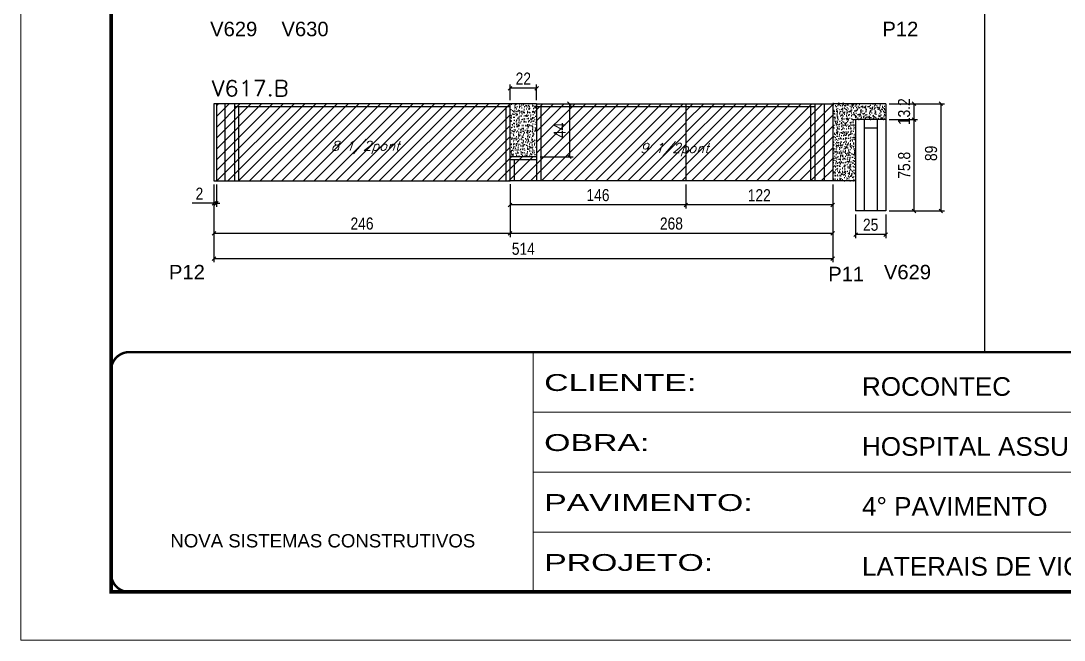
# Model space of a CAD drawing. Extents: x -20960 to -5926, y -2106 to 21915.
# Drawn here: x -7438 to -6572, y 15123 to 15637 of the extents above; entities that cross this region are included whole.
import ezdxf

# ---------------------------------------------------------------- set-up
doc = ezdxf.new("R2010")
doc.units = 0
doc.linetypes.add('CONTINUO', pattern=[0])
doc.linetypes.add('DASHED', pattern=[0.75, 0.5, -0.25])
for name, color, linetype in [('5', 5, 'Continuous'), ('COTA', 241, 'Continuous'), ('Painéis', 200, 'Continuous'), ('Reaproveitamento', 251, 'Continuous'), ('SARR_2.2x7', 40, 'Continuous'), ('SARR_3.5x7', 81, 'Continuous'), ('texto', 7, 'Continuous')]:
    doc.layers.add(name, color=color, linetype=linetype)
for name, color, linetype, lineweight in [('Folhas', 255, 'Continuous', 9), ('SARRAFO DE PRESSAO', 251, 'DASHED', 9), ('Texto Seção', 7, 'Continuous', 15)]:
    doc.layers.add(name, color=color, linetype=linetype, lineweight=lineweight)
doc.styles.add('ARIAL', font='arial.ttf')
doc.styles.add('COTA TECNICA', font='techl___.ttf', dxfattribs={"height": 10})
doc.styles.add('REGUA-120', font='ROMANS.shx', dxfattribs={"height": 15})
doc.styles.add('Romans', font='romans.shx')
doc.styles.get("Standard").update_dxf_attribs({"font": 'arial.ttf'})
doc.styles.add('Tecnologia', font='')
doc.styles.get('Tecnologia').set_extended_font_data('Forgotten Futurist')
doc.dimstyles.new('PAINEL', dxfattribs={"dimtxt": 10, "dimasz": 3, "dimexe": 3, "dimexo": 3, "dimgap": 3, "dimtad": 1, "dimdec": 1, "dimzin": 12, "dimdsep": 46, "dimtxsty": 'COTA TECNICA', "dimblk1": 'OBLIQUE', "dimblk2": 'OBLIQUE', "dimsah": 1, "dimcen": 0.9, "dimclrd": 4, "dimclre": 4, "dimclrt": 240, "dimadec": 1, "dimazin": 3, "dimtfac": 1, "dimtdec": 1, "dimtmove": 0, "dimatfit": 3, "dimfxl": 1, "dimtolj": 1, "dimtzin": 12, "dimarcsym": 0})
pattern_1 = [(50, (-137887.527, -16428.3597), (5.46554007, -0.47817257), [0.5715, -6.2865]), (355, (-137887.527, -16428.36), (-1.05730264, 5.73170536), [0.4572, -5.02921753]), (100.4514447, (-137887.0716, -16428.3996), (4.40823741, 5.25353256), [0.48570026, -5.34270734]), (46.1842, (-137887.527, -16426.836), (8.13237123, -1.26126984), [0.85725, -9.42975]), (96.6355576, (-137886.8494, -16426.941), (7.122124, 7.42278374), [0.7285507, -8.01406824]), (351.184151, (-137887.527, -16426.836), (7.122124, 7.42278374), [0.685799, -7.54379196]), (21, (-137886.765, -16427.2167), (4.54843174, -3.06795595), [0.5715, -6.2865]), (326, (-137886.765, -16427.217), (1.85406085, 5.52563898), [0.4572, -5.0292]), (71.451445, (-137886.386, -16427.4724), (6.40249258, 2.45768307), [0.48570026, -5.34269813]), (37.5, (-137887.5271, -16428.3597), (0.092658098, 2.536651166), [0, -4.96824, 0, -5.1054, 0, -5.04825]), (7.5, (-137887.527, -16428.3597), (2.004589875, 3.005417245), [0, -2.91084, 0, -4.85394, 0, -1.92405]), (327.5, (-137889.2264, -16428.3597), (4.067717855, -0.17186232), [0, -1.905, 0, -5.9436, 0, -7.8867]), (317.5, (-137889.9884, -16428.3597), (4.44387544, 0.76279473), [0, -2.4765, 0, -3.94716, 0, -5.6007])]
pattern_2 = [(45, (-145238.7003, -16016.1105), (-4.49012806, 4.49012806), [])]

# ---------------------------------------------------------------- blocks, each defined once
blk = doc.blocks.new('9999999999')
at = {"color": 30, "linetype": 'CONTINUO'}
for p, q in [((98564.56, 34230.21), (98564.56, 34429.45)), ((98564.56, 34379.64), (99583.98, 34379.64)), ((98564.56, 34329.83), (99487.98, 34329.83)), ((98564.56, 34280.02), (99487.98, 34280.02))]:
    blk.add_line(p, q, dxfattribs=at)
at = {"color": 30, "linetype": 'CONTINUO', "const_width": 2}
blk.add_lwpolyline([(99583.98, 34230.21), (99583.98, 34414.45, 0.414214), (99568.98, 34429.45), (98228.98, 34429.45, 0.414214), (98213.98, 34414.45), (98213.98, 34245.21, 0.414214), (98228.98, 34230.21), (99583.98, 34230.21)], format="xyb", dxfattribs=at)
at = {"layer": 'Folhas'}
blk.add_lwpolyline([(98138.98, 34190.21), (99623.98, 34190.21), (99623.98, 35240.21), (98138.98, 35240.21)], close=True, dxfattribs=at)
at = {"layer": 'Folhas', "color": 30, "const_width": 3}
blk.add_lwpolyline([(98213.98, 34230.21), (99583.98, 34230.21), (99583.98, 35200.21), (98213.98, 35200.21)], close=True, dxfattribs=at)
at = {"color": 7, "linetype": 'Continuous', "ltscale": 5, "style": 'ARIAL'}
for s, height, p in [('ROCONTEC', 15.483, (98837.68, 34393.13)), ('HOSPITAL ASSUNÇÃO', 15.4829, (98837.68, 34343.32)), ('4° PAVIMENTO', 15.4829, (98837.68, 34293.51)), ('NOVA SISTEMAS CONSTRUTIVOS', 11.0592, (98263.19, 34267.21)), ('LATERAIS DE VIGAS', 15.4829, (98837.68, 34243.7))]:
    blk.add_text(s, height=height, dxfattribs=at).set_placement(p)
at = {"layer": 'Folhas', "color": 7, "style": 'Tecnologia', "width": 1.5}
for s, p in [('CLIENTE:', (98573.65, 34397.17)), ('OBRA:', (98573.65, 34347.31)), ('PAVIMENTO:', (98573.65, 34297.5)), ('PROJETO:', (98573.65, 34247.69))]:
    blk.add_text(s, height=14, dxfattribs=at).set_placement(p)
blk = doc.blocks.new('_Oblique')
at = {"color": 0, "linetype": 'ByBlock', "lineweight": -2}
blk.add_line((-0.5, -0.5), (0.5, 0.5), dxfattribs=at)
blk = doc.blocks.new('*D657')
at = {"layer": 'COTA', "color": 4, "linetype": 'ByBlock', "lineweight": -2, "transparency": 16777216}
for p, q in [((-7032.13, 15571.03), (-7032.13, 15583.91)), ((-7010.13, 15571.03), (-7010.13, 15583.91)), ((-7010.13, 15580.91), (-7032.13, 15580.91))]:
    blk.add_line(p, q, dxfattribs=at)
at = {"layer": 'Defpoints', "color": 0, "linetype": 'ByBlock', "transparency": 16777216}
for p in [(-7032.13, 15580.91), (-7032.13, 15568.03), (-7010.13, 15568.03)]:
    blk.add_point(p, dxfattribs=at)
at = {"layer": 'COTA', "color": 4, "linetype": 'ByBlock', "lineweight": -2, "transparency": 16777216, "xscale": 3, "yscale": 3, "zscale": 3, "rotation": 180}
blk.add_blockref('_Oblique', (-7032.13, 15580.91), dxfattribs=at)
at = {"layer": 'COTA', "color": 4, "linetype": 'ByBlock', "lineweight": -2, "transparency": 16777216, "xscale": 3, "yscale": 3, "zscale": 3}
blk.add_blockref('_Oblique', (-7010.13, 15580.91), dxfattribs=at)
at = {"layer": 'COTA', "color": 240, "linetype": 'ByBlock', "transparency": 16777216, "insert": (-7021.13, 15588.91), "char_height": 10, "attachment_point": 5, "style": 'COTA TECNICA'}
blk.add_mtext('\\A1;22', dxfattribs=at)
blk = doc.blocks.new('*D658')
at = {"layer": 'COTA', "color": 4, "linetype": 'ByBlock', "lineweight": -2, "transparency": 16777216}
for p, q in [((-6717.13, 15554.83), (-6693.61, 15554.83)), ((-6696.61, 15479.03), (-6696.61, 15554.83)), ((-6717.13, 15479.03), (-6693.61, 15479.03))]:
    blk.add_line(p, q, dxfattribs=at)
at = {"layer": 'Defpoints', "color": 0, "linetype": 'ByBlock', "transparency": 16777216}
for p in [(-6720.13, 15554.83), (-6696.61, 15554.83), (-6720.13, 15479.03)]:
    blk.add_point(p, dxfattribs=at)
at = {"layer": 'COTA', "color": 4, "linetype": 'ByBlock', "lineweight": -2, "transparency": 16777216, "xscale": 3, "yscale": 3, "zscale": 3}
for p, rotation in [((-6696.61, 15554.83), 90), ((-6696.61, 15479.03), 270)]:
    blk.add_blockref('_Oblique', p, dxfattribs=dict(at, rotation=rotation))
at = {"layer": 'COTA', "color": 240, "linetype": 'ByBlock', "transparency": 16777216, "insert": (-6704.74, 15516.93), "char_height": 10, "attachment_point": 5, "rotation": 90, "style": 'COTA TECNICA'}
blk.add_mtext('\\A1;75.8', dxfattribs=at)
blk = doc.blocks.new('*D659')
at = {"layer": 'COTA', "color": 4, "linetype": 'ByBlock', "lineweight": -2, "transparency": 16777216}
for p, q in [((-6745.13, 15476.03), (-6745.13, 15456.39)), ((-6720.13, 15476.03), (-6720.13, 15456.39)), ((-6720.13, 15459.39), (-6745.13, 15459.39))]:
    blk.add_line(p, q, dxfattribs=at)
at = {"layer": 'Defpoints', "color": 0, "linetype": 'ByBlock', "transparency": 16777216}
for p in [(-6745.13, 15479.03), (-6720.13, 15479.03), (-6745.13, 15459.39)]:
    blk.add_point(p, dxfattribs=at)
at = {"layer": 'COTA', "color": 4, "linetype": 'ByBlock', "lineweight": -2, "transparency": 16777216, "xscale": 3, "yscale": 3, "zscale": 3, "rotation": 180}
blk.add_blockref('_Oblique', (-6745.13, 15459.39), dxfattribs=at)
at = {"layer": 'COTA', "color": 4, "linetype": 'ByBlock', "lineweight": -2, "transparency": 16777216, "xscale": 3, "yscale": 3, "zscale": 3}
blk.add_blockref('_Oblique', (-6720.13, 15459.39), dxfattribs=at)
at = {"layer": 'COTA', "color": 240, "linetype": 'ByBlock', "transparency": 16777216, "insert": (-6732.63, 15467.5), "char_height": 10, "attachment_point": 5, "style": 'COTA TECNICA'}
blk.add_mtext('\\A1;25', dxfattribs=at)
blk = doc.blocks.new('*D660')
at = {"layer": 'COTA', "color": 4, "linetype": 'ByBlock', "lineweight": -2, "transparency": 16777216}
for p, q in [((-6717.13, 15568.03), (-6693.61, 15568.03)), ((-6696.61, 15554.83), (-6696.61, 15568.03)), ((-6717.13, 15554.83), (-6693.61, 15554.83))]:
    blk.add_line(p, q, dxfattribs=at)
at = {"layer": 'Defpoints', "color": 0, "linetype": 'ByBlock', "transparency": 16777216}
for p in [(-6720.13, 15568.03), (-6696.61, 15568.03), (-6720.13, 15554.83)]:
    blk.add_point(p, dxfattribs=at)
at = {"layer": 'COTA', "color": 4, "linetype": 'ByBlock', "lineweight": -2, "transparency": 16777216, "xscale": 3, "yscale": 3, "zscale": 3}
for p, rotation in [((-6696.61, 15568.03), 90), ((-6696.61, 15554.83), 270)]:
    blk.add_blockref('_Oblique', p, dxfattribs=dict(at, rotation=rotation))
at = {"layer": 'COTA', "color": 240, "linetype": 'ByBlock', "transparency": 16777216, "insert": (-6704.83, 15561.43), "char_height": 10, "attachment_point": 5, "rotation": 90, "style": 'COTA TECNICA'}
blk.add_mtext('\\A1;13.2', dxfattribs=at)
blk = doc.blocks.new('*D661')
at = {"layer": 'COTA', "color": 4, "linetype": 'ByBlock', "lineweight": -2, "transparency": 16777216}
for p, q in [((-6717.13, 15568.03), (-6671.33, 15568.03)), ((-6674.33, 15568.03), (-6674.33, 15479.03)), ((-6717.13, 15479.03), (-6671.33, 15479.03))]:
    blk.add_line(p, q, dxfattribs=at)
at = {"layer": 'Defpoints', "color": 0, "linetype": 'ByBlock', "transparency": 16777216}
for p in [(-6720.13, 15568.03), (-6720.13, 15479.03), (-6674.33, 15479.03)]:
    blk.add_point(p, dxfattribs=at)
at = {"layer": 'COTA', "color": 4, "linetype": 'ByBlock', "lineweight": -2, "transparency": 16777216, "xscale": 3, "yscale": 3, "zscale": 3}
for p, rotation in [((-6674.33, 15568.03), 90), ((-6674.33, 15479.03), 270)]:
    blk.add_blockref('_Oblique', p, dxfattribs=dict(at, rotation=rotation))
at = {"layer": 'COTA', "color": 240, "linetype": 'ByBlock', "transparency": 16777216, "insert": (-6682.43, 15526.83), "char_height": 10, "attachment_point": 5, "rotation": 90, "style": 'COTA TECNICA'}
blk.add_mtext('\\A1;89', dxfattribs=at)
blk = doc.blocks.new('*D662')
at = {"layer": 'COTA', "color": 4, "linetype": 'ByBlock', "lineweight": -2, "transparency": 16777216}
for p, q in [((-7032.13, 15501.03), (-7032.13, 15457.36)), ((-6764.13, 15501.03), (-6764.13, 15457.36)), ((-6764.13, 15460.36), (-7032.13, 15460.36))]:
    blk.add_line(p, q, dxfattribs=at)
at = {"layer": 'Defpoints', "color": 0, "linetype": 'ByBlock', "transparency": 16777216}
for p in [(-7032.13, 15504.03), (-6764.13, 15504.03), (-7032.13, 15460.36)]:
    blk.add_point(p, dxfattribs=at)
at = {"layer": 'COTA', "color": 4, "linetype": 'ByBlock', "lineweight": -2, "transparency": 16777216, "xscale": 3, "yscale": 3, "zscale": 3, "rotation": 180}
blk.add_blockref('_Oblique', (-7032.13, 15460.36), dxfattribs=at)
at = {"layer": 'COTA', "color": 4, "linetype": 'ByBlock', "lineweight": -2, "transparency": 16777216, "xscale": 3, "yscale": 3, "zscale": 3}
blk.add_blockref('_Oblique', (-6764.13, 15460.36), dxfattribs=at)
at = {"layer": 'COTA', "color": 240, "linetype": 'ByBlock', "transparency": 16777216, "insert": (-6898.13, 15468.49), "char_height": 10, "attachment_point": 5, "style": 'COTA TECNICA'}
blk.add_mtext('\\A1;268', dxfattribs=at)
blk = doc.blocks.new('*D663')
at = {"layer": 'COTA', "color": 4, "linetype": 'ByBlock', "lineweight": -2, "transparency": 16777216}
for p, q in [((-7007.13, 15568.03), (-6979.86, 15568.03)), ((-6982.86, 15568.03), (-6982.86, 15524.03)), ((-7007.13, 15524.03), (-6979.86, 15524.03))]:
    blk.add_line(p, q, dxfattribs=at)
at = {"layer": 'Defpoints', "color": 0, "linetype": 'ByBlock', "transparency": 16777216}
for p in [(-7010.13, 15568.03), (-7010.13, 15524.03), (-6982.86, 15524.03)]:
    blk.add_point(p, dxfattribs=at)
at = {"layer": 'COTA', "color": 4, "linetype": 'ByBlock', "lineweight": -2, "transparency": 16777216, "xscale": 3, "yscale": 3, "zscale": 3}
for p, rotation in [((-6982.86, 15568.03), 90), ((-6982.86, 15524.03), 270)]:
    blk.add_blockref('_Oblique', p, dxfattribs=dict(at, rotation=rotation))
at = {"layer": 'COTA', "color": 240, "linetype": 'ByBlock', "transparency": 16777216, "insert": (-6990.93, 15546.03), "char_height": 10, "attachment_point": 5, "rotation": 90, "style": 'COTA TECNICA'}
blk.add_mtext('\\A1;44', dxfattribs=at)
blk = doc.blocks.new('*D664')
at = {"layer": 'COTA', "color": 4, "linetype": 'ByBlock', "lineweight": -2, "transparency": 16777216}
for p, q in [((-7278.13, 15501.03), (-7278.13, 15457.36)), ((-7032.13, 15501.2), (-7032.13, 15457.36)), ((-7032.13, 15460.36), (-7278.13, 15460.36))]:
    blk.add_line(p, q, dxfattribs=at)
at = {"layer": 'Defpoints', "color": 0, "linetype": 'ByBlock', "transparency": 16777216}
for p in [(-7278.13, 15504.03), (-7032.13, 15504.2), (-7278.13, 15460.36)]:
    blk.add_point(p, dxfattribs=at)
at = {"layer": 'COTA', "color": 4, "linetype": 'ByBlock', "lineweight": -2, "transparency": 16777216, "xscale": 3, "yscale": 3, "zscale": 3, "rotation": 180}
blk.add_blockref('_Oblique', (-7278.13, 15460.36), dxfattribs=at)
at = {"layer": 'COTA', "color": 4, "linetype": 'ByBlock', "lineweight": -2, "transparency": 16777216, "xscale": 3, "yscale": 3, "zscale": 3}
blk.add_blockref('_Oblique', (-7032.13, 15460.36), dxfattribs=at)
at = {"layer": 'COTA', "color": 240, "linetype": 'ByBlock', "transparency": 16777216, "insert": (-7155.13, 15468.46), "char_height": 10, "attachment_point": 5, "style": 'COTA TECNICA'}
blk.add_mtext('\\A1;246', dxfattribs=at)
blk = doc.blocks.new('*D665')
at = {"layer": 'COTA', "color": 4, "linetype": 'ByBlock', "lineweight": -2, "transparency": 16777216}
for p, q in [((-6886.13, 15501.03), (-6886.13, 15481.03)), ((-6764.13, 15501.03), (-6764.13, 15481.03)), ((-6764.13, 15484.03), (-6886.13, 15484.03))]:
    blk.add_line(p, q, dxfattribs=at)
at = {"layer": 'Defpoints', "color": 0, "linetype": 'ByBlock', "transparency": 16777216}
for p in [(-6886.13, 15504.03), (-6764.13, 15504.03), (-6886.13, 15484.03)]:
    blk.add_point(p, dxfattribs=at)
at = {"layer": 'COTA', "color": 4, "linetype": 'ByBlock', "lineweight": -2, "transparency": 16777216, "xscale": 3, "yscale": 3, "zscale": 3, "rotation": 180}
blk.add_blockref('_Oblique', (-6886.13, 15484.03), dxfattribs=at)
at = {"layer": 'COTA', "color": 4, "linetype": 'ByBlock', "lineweight": -2, "transparency": 16777216, "xscale": 3, "yscale": 3, "zscale": 3}
blk.add_blockref('_Oblique', (-6764.13, 15484.03), dxfattribs=at)
at = {"layer": 'COTA', "color": 240, "linetype": 'ByBlock', "transparency": 16777216, "insert": (-6825.13, 15492.09), "char_height": 10, "attachment_point": 5, "style": 'COTA TECNICA'}
blk.add_mtext('\\A1;122', dxfattribs=at)
blk = doc.blocks.new('*D666')
at = {"layer": 'COTA', "color": 4, "linetype": 'ByBlock', "lineweight": -2, "transparency": 16777216}
for p, q in [((-7032.13, 15501.03), (-7032.13, 15481.03)), ((-6886.13, 15501.03), (-6886.13, 15481.03)), ((-6886.13, 15484.03), (-7032.13, 15484.03))]:
    blk.add_line(p, q, dxfattribs=at)
at = {"layer": 'Defpoints', "color": 0, "linetype": 'ByBlock', "transparency": 16777216}
for p in [(-7032.13, 15504.03), (-6886.13, 15504.03), (-7032.13, 15484.03)]:
    blk.add_point(p, dxfattribs=at)
at = {"layer": 'COTA', "color": 4, "linetype": 'ByBlock', "lineweight": -2, "transparency": 16777216, "xscale": 3, "yscale": 3, "zscale": 3, "rotation": 180}
blk.add_blockref('_Oblique', (-7032.13, 15484.03), dxfattribs=at)
at = {"layer": 'COTA', "color": 4, "linetype": 'ByBlock', "lineweight": -2, "transparency": 16777216, "xscale": 3, "yscale": 3, "zscale": 3}
blk.add_blockref('_Oblique', (-6886.13, 15484.03), dxfattribs=at)
at = {"layer": 'COTA', "color": 240, "linetype": 'ByBlock', "transparency": 16777216, "insert": (-6959.13, 15492.13), "char_height": 10, "attachment_point": 5, "style": 'COTA TECNICA'}
blk.add_mtext('\\A1;146', dxfattribs=at)
blk = doc.blocks.new('*D743')
at = {"layer": 'COTA', "color": 4, "lineweight": -2, "transparency": 16777216}
for p, q in [((-7278.13, 15501.03), (-7278.13, 15482.34)), ((-7276.13, 15501.03), (-7276.13, 15482.34)), ((-7278.13, 15485.34), (-7296.24, 15485.34)), ((-7276.13, 15485.34), (-7278.13, 15485.34)), ((-7276.13, 15485.34), (-7273.13, 15485.34))]:
    blk.add_line(p, q, dxfattribs=at)
at = {"layer": 'Defpoints', "color": 0, "transparency": 16777216}
for p in [(-7278.13, 15504.03), (-7276.13, 15504.03), (-7278.13, 15485.34)]:
    blk.add_point(p, dxfattribs=at)
at = {"layer": 'COTA', "color": 4, "lineweight": -2, "transparency": 16777216, "xscale": 3, "yscale": 3, "zscale": 3}
blk.add_blockref('_Oblique', (-7278.13, 15485.34), dxfattribs=at)
at = {"layer": 'COTA', "color": 4, "lineweight": -2, "transparency": 16777216, "xscale": 3, "yscale": 3, "zscale": 3, "rotation": 180}
blk.add_blockref('_Oblique', (-7276.13, 15485.34), dxfattribs=at)
at = {"layer": 'COTA', "color": 240, "transparency": 16777216, "insert": (-7290.18, 15493.34), "char_height": 10, "attachment_point": 5, "style": 'COTA TECNICA'}
blk.add_mtext('\\A1;2', dxfattribs=at)
blk = doc.blocks.new('*D745')
at = {"layer": 'COTA', "color": 4, "lineweight": -2, "ltscale": 25, "transparency": 16777216}
for p, q in [((-7278.13, 15501.03), (-7278.13, 15436.39)), ((-6764.13, 15501.03), (-6764.13, 15436.39)), ((-7278.13, 15439.39), (-6764.13, 15439.39))]:
    blk.add_line(p, q, dxfattribs=at)
at = {"layer": 'Defpoints', "color": 0, "ltscale": 25, "transparency": 16777216}
for p in [(-7278.13, 15504.03), (-6764.13, 15504.03), (-6764.13, 15439.39)]:
    blk.add_point(p, dxfattribs=at)
at = {"layer": 'COTA', "color": 4, "lineweight": -2, "ltscale": 25, "transparency": 16777216, "xscale": 3, "yscale": 3, "zscale": 3, "rotation": 180}
blk.add_blockref('_Oblique', (-7278.13, 15439.39), dxfattribs=at)
at = {"layer": 'COTA', "color": 4, "lineweight": -2, "ltscale": 25, "transparency": 16777216, "xscale": 3, "yscale": 3, "zscale": 3}
blk.add_blockref('_Oblique', (-6764.13, 15439.39), dxfattribs=at)
at = {"layer": 'COTA', "color": 240, "ltscale": 25, "transparency": 16777216, "insert": (-7021.13, 15447.5), "char_height": 10, "attachment_point": 5, "style": 'COTA TECNICA'}
blk.add_mtext('\\A1;514', dxfattribs=at)

msp = doc.modelspace()

# ---------------------------------------------------------------- hatches: boundary and pattern name
at = {"layer": 'COTA', "linetype": 'ByBlock'}
h = msp.add_hatch(dxfattribs=at)
h.set_pattern_fill('AR-CONC', color=256, scale=0.03)
h.set_pattern_definition(pattern_1)
h.paths.add_polyline_path([(-7032.13, 15524.03), (-7010.13, 15524.03), (-7010.13, 15568.03), (-7032.13, 15568.03)])
h = msp.add_hatch(dxfattribs=at)
h.set_pattern_fill('AR-CONC', color=256, scale=0.03)
h.set_pattern_definition([(50, (-137887.527, -16427.5597), (5.46554007, -0.47817257), [0.5715, -6.2865]), (355, (-137887.527, -16427.56), (-1.05730264, 5.73170536), [0.4572, -5.02921753]), (100.4514447, (-137887.0716, -16427.5996), (4.40823741, 5.25353256), [0.48570026, -5.34270734]), (46.1842, (-137887.527, -16426.036), (8.13237123, -1.26126984), [0.85725, -9.42975]), (96.6355576, (-137886.8494, -16426.141), (7.122124, 7.42278374), [0.7285507, -8.01406824]), (351.184151, (-137887.527, -16426.036), (7.122124, 7.42278374), [0.685799, -7.54379196]), (21, (-137886.765, -16426.4167), (4.54843174, -3.06795595), [0.5715, -6.2865]), (326, (-137886.765, -16426.417), (1.85406085, 5.52563898), [0.4572, -5.0292]), (71.451445, (-137886.386, -16426.6724), (6.40249258, 2.45768307), [0.48570026, -5.34269813]), (37.5, (-137887.5271, -16427.5597), (0.092658098, 2.536651166), [0, -4.96824, 0, -5.1054, 0, -5.04825]), (7.5, (-137887.527, -16427.5597), (2.004589875, 3.005417245), [0, -2.91084, 0, -4.85394, 0, -1.92405]), (327.5, (-137889.2264, -16427.5597), (4.067717855, -0.17186232), [0, -1.905, 0, -5.9436, 0, -7.8867]), (317.5, (-137889.9884, -16427.5597), (4.44387544, 0.76279473), [0, -2.4765, 0, -3.94716, 0, -5.6007])])
h.paths.add_polyline_path([(-6764.13, 15568.83), (-6745.13, 15568.83), (-6745.13, 15504.03), (-6764.13, 15504.03), (-6764.13, 15504.83)])
h = msp.add_hatch(dxfattribs=at)
h.set_pattern_fill('AR-CONC', color=256, scale=0.03)
h.set_pattern_definition(pattern_1)
h.paths.add_polyline_path([(-6745.13, 15568.03), (-6720.13, 15568.03), (-6720.13, 15554.83), (-6745.13, 15554.83)])
at = {"layer": 'Reaproveitamento', "linetype": 'ByBlock'}
h = msp.add_hatch(dxfattribs=at)
h.set_pattern_fill('ANSI31', color=256, scale=2)
h.set_pattern_definition(pattern_2)
h.paths.add_polyline_path([(-7032.13, 15504.03), (-7032.13, 15524.03), (-7032.13, 15568.03), (-7276.13, 15568.03), (-7276.13, 15504.03)])
h = msp.add_hatch(dxfattribs=at)
h.set_pattern_fill('ANSI31', color=256, scale=2)
h.set_pattern_definition(pattern_2)
h.paths.add_polyline_path([(-6886.13, 15504.03), (-6886.13, 15568.03), (-7010.13, 15568.03), (-7010.13, 15524.03), (-7032.13, 15524.03), (-7032.13, 15504.03)])
h = msp.add_hatch(dxfattribs=at)
h.set_pattern_fill('ANSI31', color=256, scale=2)
h.set_pattern_definition([(45, (-145212.72, -16016.1105), (-4.49012806, 4.49012806), [])])
h.paths.add_polyline_path([(-6764.13, 15568.03), (-6886.13, 15568.03), (-6886.13, 15504.03), (-6764.13, 15504.03)])

# ---------------------------------------------------------------- linework, layer by layer
at = {"layer": 'COTA', "linetype": 'ByBlock'}
for p, q in [((-6638, 16132.52), (-6638, 15361.76)), ((-7010.13, 15568.03), (-7032.13, 15568.03)), ((-6720.13, 15568.03), (-6764.13, 15568.03)), ((-6720.13, 15568.03), (-6720.13, 15554.83)), ((-6745.13, 15504.03), (-6764.13, 15504.03)), ((-6764.13, 15504.03), (-6764.13, 15504.03))]:
    msp.add_line(p, q, dxfattribs=at)
at = {"layer": 'Painéis', "linetype": 'ByBlock'}
for p, q in [((-7032.13, 15568.03), (-7278.13, 15568.03)), ((-7278.13, 15568.03), (-7278.13, 15504.03)), ((-7276.13, 15568.03), (-7276.13, 15504.03)), ((-7032.13, 15524.03), (-7032.13, 15568.03)), ((-7010.13, 15568.03), (-6764.13, 15568.03)), ((-7010.13, 15568.03), (-7010.13, 15524.03)), ((-6886.13, 15568.03), (-6886.13, 15504.03)), ((-6764.13, 15568.03), (-6764.13, 15504.03)), ((-6720.13, 15554.83), (-6745.13, 15554.83)), ((-6745.13, 15554.83), (-6745.13, 15479.03)), ((-6720.13, 15554.83), (-6720.13, 15479.03)), ((-7010.13, 15524.03), (-7032.13, 15524.03)), ((-7032.13, 15504.03), (-7032.13, 15524.03)), ((-7278.13, 15504.03), (-7032.13, 15504.03)), ((-6764.13, 15504.03), (-7032.13, 15504.03)), ((-6720.13, 15479.03), (-6745.13, 15479.03))]:
    msp.add_line(p, q, dxfattribs=at)
at = {"layer": 'SARR_2.2x7', "linetype": 'Continuous'}
for p, q in [((-7269.13, 15568.03), (-7269.13, 15504.03)), ((-7261.13, 15565.83), (-7032.13, 15565.83)), ((-7010.13, 15565.83), (-6779.13, 15565.83)), ((-6771.13, 15568.03), (-6771.13, 15504.03)), ((-6738.13, 15554.83), (-6738.13, 15479.03)), ((-6727.13, 15547.83), (-6738.13, 15547.83)), ((-6727.13, 15554.83), (-6727.13, 15479.03)), ((-7032.13, 15521.83), (-7010.13, 15521.83))]:
    msp.add_line(p, q, dxfattribs=at)
at = {"layer": 'SARR_3.5x7'}
for p, q in [((-7261.13, 15568.03), (-7261.13, 15504.03)), ((-7257.63, 15565.83), (-7257.63, 15504.03)), ((-7035.63, 15565.83), (-7035.63, 15504.03)), ((-7006.63, 15565.83), (-7006.63, 15504.03)), ((-6782.63, 15565.83), (-6782.63, 15504.03)), ((-6779.13, 15568.03), (-6779.13, 15504.03)), ((-7028.63, 15521.83), (-7028.63, 15504.03)), ((-7010.13, 15524.03), (-7010.13, 15504.03))]:
    msp.add_line(p, q, dxfattribs=at)

# ---------------------------------------------------------------- block references
at = {"layer": 'SARRAFO DE PRESSAO', "color": 6, "linetype": 'ByBlock'}
msp.add_blockref('9999999999', (-105577.48, -19067.69), dxfattribs=at)

# ---------------------------------------------------------------- texts
at = {"layer": '5', "linetype": 'Continuous'}
for s, p in [('V629', (-7281.28, 15624.14)), ('V630', (-7222.04, 15624.14)), ('P12', (-6722.87, 15624.14)), ('P12', (-7315.49, 15422.17)), ('V629', (-6721.62, 15422.23)), ('P11', (-6767.89, 15420.63))]:
    msp.add_text(s, height=12, rotation=359.99996, dxfattribs=at).set_placement(p)
at = {"layer": 'texto', "color": 2, "char_height": 8, "attachment_point": 5, "style": 'Romans'}
for s, insert in [('{\\Q19;\\C256;8 1/2pont}', (-7152.42, 15531.76)), ('{\\Q19;\\C256;9 1/2pont}', (-6895.57, 15529.92))]:
    msp.add_mtext(s, dxfattribs=dict(at, insert=insert))
at = {"layer": 'Texto Seção', "style": 'REGUA-120', "width": 1.05}
msp.add_text('V617.B', height=13, dxfattribs=at).set_placement((-7279.87, 15574.4))

# ---------------------------------------------------------------- dimensions: what is measured, and where the dimension line sits
at = {"layer": 'COTA', "linetype": 'ByBlock'}
for base, p1, p2, angle, picture, middle in [((-7032.13, 15580.91), (-7010.13, 15568.03), (-7032.13, 15568.03), 180, '*D657', (-7021.13, 15588.91)), ((-6982.86, 15524.03), (-7010.13, 15568.03), (-7010.13, 15524.03), 90, '*D663', (-6990.93, 15546.03)), ((-6696.61, 15554.83), (-6720.13, 15479.03), (-6720.13, 15554.83), 90, '*D658', (-6704.74, 15516.93)), ((-7278.13, 15460.36), (-7032.13, 15504.2), (-7278.13, 15504.03), 180, '*D664', (-7155.13, 15468.46)), ((-7032.13, 15460.36), (-6764.13, 15504.03), (-7032.13, 15504.03), 180, '*D662', (-6898.13, 15468.49)), ((-7032.13, 15484.03), (-6886.13, 15504.03), (-7032.13, 15504.03), 180, '*D666', (-6959.13, 15492.13)), ((-6886.13, 15484.03), (-6764.13, 15504.03), (-6886.13, 15504.03), 180, '*D665', (-6825.13, 15492.09)), ((-6745.13, 15459.39), (-6720.13, 15479.03), (-6745.13, 15479.03), 180, '*D659', (-6732.63, 15467.5))]:
    dim = msp.add_linear_dim(base=base, p1=p1, p2=p2, angle=angle, dimstyle='PAINEL', dxfattribs=at)
    dim.commit()
    dim.dimension.update_dxf_attribs({"geometry": picture, "text_midpoint": middle})
for base, p1, p2, picture, middle in [((-6696.61, 15568.03), (-6720.13, 15554.83), (-6720.13, 15568.03), '*D660', (-6696.61, 15561.43)), ((-6674.33, 15479.03), (-6720.13, 15568.03), (-6720.13, 15479.03), '*D661', (-6674.33, 15526.83))]:
    dim = msp.add_linear_dim(base=base, p1=p1, p2=p2, angle=90, dimstyle='PAINEL', dxfattribs=at)
    dim.commit()
    dim.dimension.update_dxf_attribs({"geometry": picture, "text_midpoint": middle, "dimtype": 160})
at = {"layer": 'COTA'}
dim = msp.add_linear_dim(base=(-7278.13, 15485.34), p1=(-7276.13, 15504.03), p2=(-7278.13, 15504.03), dimstyle='PAINEL', dxfattribs=at)
dim.commit()
dim.dimension.update_dxf_attribs({"geometry": '*D743', "text_midpoint": (-7290.18, 15493.34)})
at = {"layer": 'COTA', "ltscale": 25}
dim = msp.add_linear_dim(base=(-6764.13, 15439.39), p1=(-7278.13, 15504.03), p2=(-6764.13, 15504.03), dimstyle='PAINEL', dxfattribs=at)
dim.commit()
dim.dimension.update_dxf_attribs({"geometry": '*D745', "text_midpoint": (-7021.13, 15447.5)})

doc.saveas('drawing.dxf')
